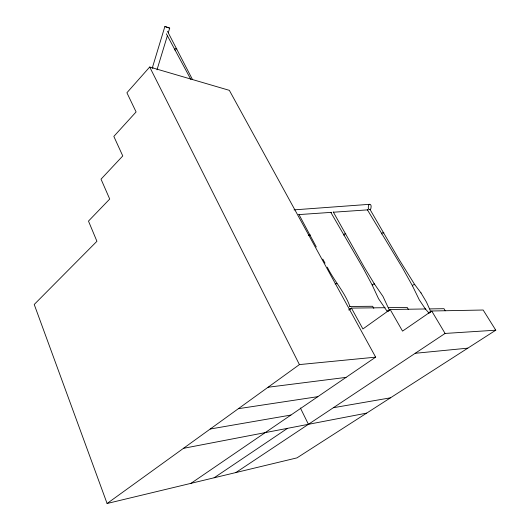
<?xml version="1.0" encoding="UTF-8"?>
<svg xmlns="http://www.w3.org/2000/svg" width="530" height="530" viewBox="0 0 530 530"><rect width="100%" height="100%" fill="white"/><g stroke="black" fill="none" stroke-linecap="round" stroke-linejoin="round"><path stroke-width="0.79" d="M387.582 311.454C386.469 311.322 389.126 309.679 389.417 310.341M152.189 68.317L164.883 26.5L169.699 28.123L168.262 32.847M156.999 69.814L167.301 35.994M430.857 311.878L426.471 302.087L420.959 292.851M190.985 483.34L375.657 357.154L229.351 90.345L149.698 67.018L126.902 92.757L136.097 111.943L113.837 136.409L122.768 155.946L101.031 179.173L109.717 199.048L88.483 221.096L96.924 241.289L34.225 304.465L107.093 503.5L296.992 457.867L495.775 330.19L483.155 310.023L431.718 310.997L402.542 331.118L390.173 309.493L362.904 328.958L351.43 308.089L348.813 310.023M389.325 310.481L388.947 310.812M107.093 503.5L299.417 364.594L375.657 357.154M214.113 477.788L287.518 428.333M235.863 472.555L445.081 333.436L495.775 330.19M388.682 310.977L387.827 311.388M430.055 312.534L429.174 312.952M369.748 204.302L369.364 204.428A3.611 1.862 86.2 0 0 368.449 205.786L368.27 207.866A2.153 1.113 86.2 0 0 368.933 209.443L370.046 209.595A3.617 1.868 86.1 0 0 370.954 208.237L371.132 206.17A2.147 1.106 86.1 0 0 370.477 204.593L369.748 204.302L294.017 209.873M183.486 448.327L366.667 413.122M210.218 429.022L290.917 415.056M333.39 407.709L390.464 397.831M238.368 408.69L317.828 396.665M428.929 313.025L425.285 308.824L419.283 299.841L412.419 285.736L402.436 267.796L367.31 209.681M268.061 387.244L346.044 377.386M415.222 353.291L467.804 348.157M298.635 214.61L331.674 212.338M333.324 212.225L368.012 209.84M390.173 309.493L425.775 308.964M429.909 308.904L443.988 308.692L445.246 310.785M351.43 308.089L385.065 307.705M388.344 307.665L407.212 307.446L408.438 309.546M349.661 306.473L372.623 306.274L373.816 308.387M168.977 27.911L169.699 28.123M168.474 27.745L164.883 26.5M414.652 284.477L421.052 292.984M387.198 311.395L378.552 298.735L372.232 285.127L362.99 267.802L330.766 212.318M428.618 313.031L429.704 312.037L430.89 311.772M414.699 284.55L398.454 258.474L369.9 209.244M431.718 310.997L445.081 333.436M333.264 211.921L364.203 267.173L374.432 283.981L382.985 296.436L389.431 310.242M327.308 267.193C333.999 280.82 344.798 292.09 349.926 306.512M322.79 259.09L325.029 263.145M192.43 79.454L167.473 31.27M298.947 214.471L316.304 246.973M166.334 33.781L190.846 79.427M149.698 67.018L299.417 364.594M300.377 407.974L308.414 424.311M175.271 50.065A1.1 0.676 -28.8 0 1 174.781 49.297A1.1 0.676 -28.8 0 1 176.02 48.482A1.1 0.676 -28.8 0 1 176.728 49.111M152.905 68.052A1.08 0.656 -27.1 0 1 152.938 67.509M308.294 235.545A1.159 0.424 -28.4 0 1 309.851 234.77A1.159 0.424 -28.4 0 1 309.805 235.506M350.098 309.533A1.212 0.338 -27.9 0 1 349.542 309.818M349.045 309.381A1.212 0.338 -27.9 0 1 350.701 308.752M335.126 283.981A1.192 0.371 -28.1 0 1 336.53 283.358A1.192 0.371 -28.1 0 1 336.63 283.848M372.868 285.14A1.239 0.358 -28.6 0 1 372.378 284.822A1.239 0.358 -28.6 0 1 373.961 283.914A1.239 0.358 -28.6 0 1 374.18 284.398M344.281 234.989A1.206 0.417 -29.1 0 1 343.678 234.691A1.206 0.417 -29.1 0 1 344.937 233.783A1.206 0.417 -29.1 0 1 345.759 233.922M412.598 285.842A1.292 0.344 -29 0 1 412.791 285.246A1.292 0.344 -29 0 1 414.255 284.484A1.292 0.344 -29 0 1 414.573 284.815M381.792 233.909A1.252 0.411 -29.7 0 1 381.998 233.187A1.252 0.411 -29.7 0 1 383.495 232.484A1.252 0.411 -29.7 0 1 383.541 233.087"/></g></svg>
